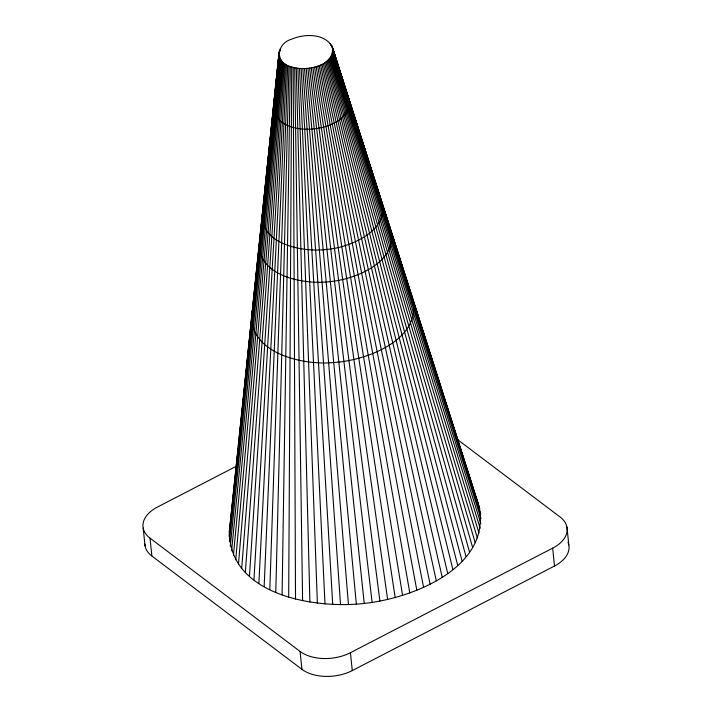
<?xml version="1.0" encoding="UTF-8"?>
<svg xmlns="http://www.w3.org/2000/svg" width="712" height="712" viewBox="0 0 712 712"><rect width="100%" height="100%" fill="white"/><g stroke="black" fill="none" stroke-linecap="round" stroke-linejoin="round"><path stroke-width="1.07" d="M288.68 597.057L291.715 66.999C274.93 63.893 275.971 43.868 291.252 39.302C304.22 33.704 324.868 32.877 332.388 47.152L478.517 504.416C493.434 566.716 412.996 598.347 364.241 603.438C315.469 609.098 229.522 595.481 229.335 531.766L278.997 53.008M282.094 594.814L290.3 66.519M275.793 592.313L288.947 65.985M269.803 589.563L287.666 65.397M291.715 66.999C305.786 71.405 334.782 66.777 332.388 47.152M264.161 586.554L286.455 64.748M258.865 583.324L285.325 64.062M253.953 579.871L284.275 63.315M249.44 576.213L283.305 62.531M245.346 572.359L282.424 61.713M241.688 568.327L281.64 60.849M238.475 564.135L280.955 59.95M235.717 559.801L280.368 59.016M233.438 555.342L279.878 58.064M279.985 51.059L280.199 48.879M231.631 550.777L279.487 57.085M230.314 546.113L279.211 56.088M275.001 97.126L275.215 94.927M275.66 90.531L275.882 88.341M276.434 82.85L276.657 80.652M277.093 76.255L277.315 74.066M277.751 69.669L278.089 66.376M278.526 61.98L278.748 59.79M279.193 55.394L279.407 53.195M229.166 536.59L278.962 54.041M245.818 378.918L246.04 376.71M247.954 357.994L248.185 355.786M249.307 344.777L249.538 342.579M250.099 337.07L250.321 334.863M250.775 330.457L250.998 328.259M251.452 323.853L251.674 321.646M253.143 307.353C242.383 351.443 301.087 365.879 333.723 362.515C367.223 360.601 425.705 338.556 411.429 295.177M253.588 302.992L253.81 300.82M254.371 295.364L254.593 293.184M254.923 289.918L255.261 286.642M255.706 282.29L255.928 280.11M256.489 274.654L256.712 272.474M257.041 269.207L257.379 265.932M257.824 261.58L258.047 259.399M258.492 255.038L258.83 251.763M259.168 248.497L259.497 245.231M259.942 240.87L260.165 238.689C253.178 275.517 303.57 285.183 330.359 281.587C356.676 279.095 401.221 260.69 389.669 226.959M260.619 234.328L260.948 231.053M261.286 227.787L261.615 224.52M262.069 220.159L262.399 216.884M262.737 213.618L263.066 210.343C256.703 243.878 302.582 252.671 326.968 249.405C351.345 247.456 394.181 228.614 379.87 197.527L382.184 204.816M263.404 207.059L263.743 203.774M264.188 199.387L264.526 196.103M264.864 192.819L265.202 189.534M265.54 186.241L265.985 181.863M266.324 178.579L266.662 175.285M266.884 173.096L267.329 168.717M267.668 165.424L268.113 161.046M268.344 158.856L268.789 154.468M269.011 152.279L269.465 147.9M269.795 144.607L270.248 140.228M270.471 138.039L270.916 133.651M271.147 131.462L271.592 127.083M271.931 123.79L273.052 112.834M273.274 110.645L273.72 106.266M273.951 104.077L275.17 92.142M275.393 89.979L277.28 71.538M277.502 69.376L278.054 63.946M278.276 61.784L279.389 50.935M229.495 541.378L279.033 55.073M238.111 448.507L229.335 531.766M238.342 446.299L279.14 51.976M273.595 105.536C272.927 142.462 357.584 133.5 348.328 97.339M236.411 466.235L157.486 507.033A36.098 21.823 -5.9 0 0 150.036 538.156L151.879 556.028L301.941 669.333A36.098 21.823 -5.9 0 0 352.271 670.579L554.514 566.031A36.098 21.823 -5.9 0 0 567.971 542.241M150.036 538.156L300.099 651.453A36.098 21.823 -5.9 0 0 350.42 652.708L552.663 548.16A36.098 21.823 -5.9 0 0 560.122 517.037L457.727 439.722M476.72 499.851L478.517 504.416M332.673 48.149L479.835 509.08M332.006 46.173L476.381 498.792M332.851 49.164L480.662 513.815M331.516 45.212L347.634 95.986M347.972 97.046L359.391 133.01M360.735 137.238L365.096 150.989M367.107 157.334L371.477 171.085M372.145 173.203L377.182 189.063M377.858 191.181L379.541 196.468M383.51 208.981L387.15 220.444M389.144 226.719L392.161 236.242M394.181 242.587L398.542 256.338M332.922 50.187L480.983 518.603M333.572 52.688L335.886 60.031M339.197 70.532L340.185 73.683M332.887 51.228L480.814 523.427M330.235 43.388L330.884 45.47M332.744 52.261L480.155 528.268M332.495 53.302L478.989 533.11M332.139 54.334L477.343 537.925M331.685 55.358L475.216 542.704M331.125 56.364L472.608 547.421M330.466 57.361L469.537 552.058M329.718 58.331L466.022 556.597M328.864 59.283L462.061 561.02M327.929 60.2L457.683 565.319M326.906 61.09L452.894 569.466M325.793 61.944L447.723 573.445M324.61 62.754L442.188 577.245M323.346 63.528L436.305 580.85M322.02 64.258L430.11 584.249M320.623 64.934L423.613 587.418M319.172 65.566L416.84 590.346M317.677 66.136L409.827 593.034M316.128 66.661L402.6 595.463M314.535 67.124L395.187 597.626M312.915 67.524L387.613 599.513M311.26 67.871L379.914 601.115M309.587 68.147L372.109 602.423M307.904 68.37L364.241 603.438M566.966 527.129L568.817 545.009M552.663 548.16L554.514 566.031M350.42 652.708L352.271 670.579M300.099 651.453L301.941 669.333M143.183 528.064L145.034 545.935M306.213 68.521L356.338 604.15M304.513 68.61L348.435 604.568M302.831 68.637L340.55 604.675M301.149 68.592L332.727 604.479M299.494 68.486L324.992 603.981M297.856 68.316L317.374 603.18M296.263 68.076L309.898 602.085M294.697 67.782L302.609 600.697M293.184 67.418L295.524 599.014M151.879 556.028A36.098 21.823 -5.9 0 1 144.812 544.048"/></g></svg>
